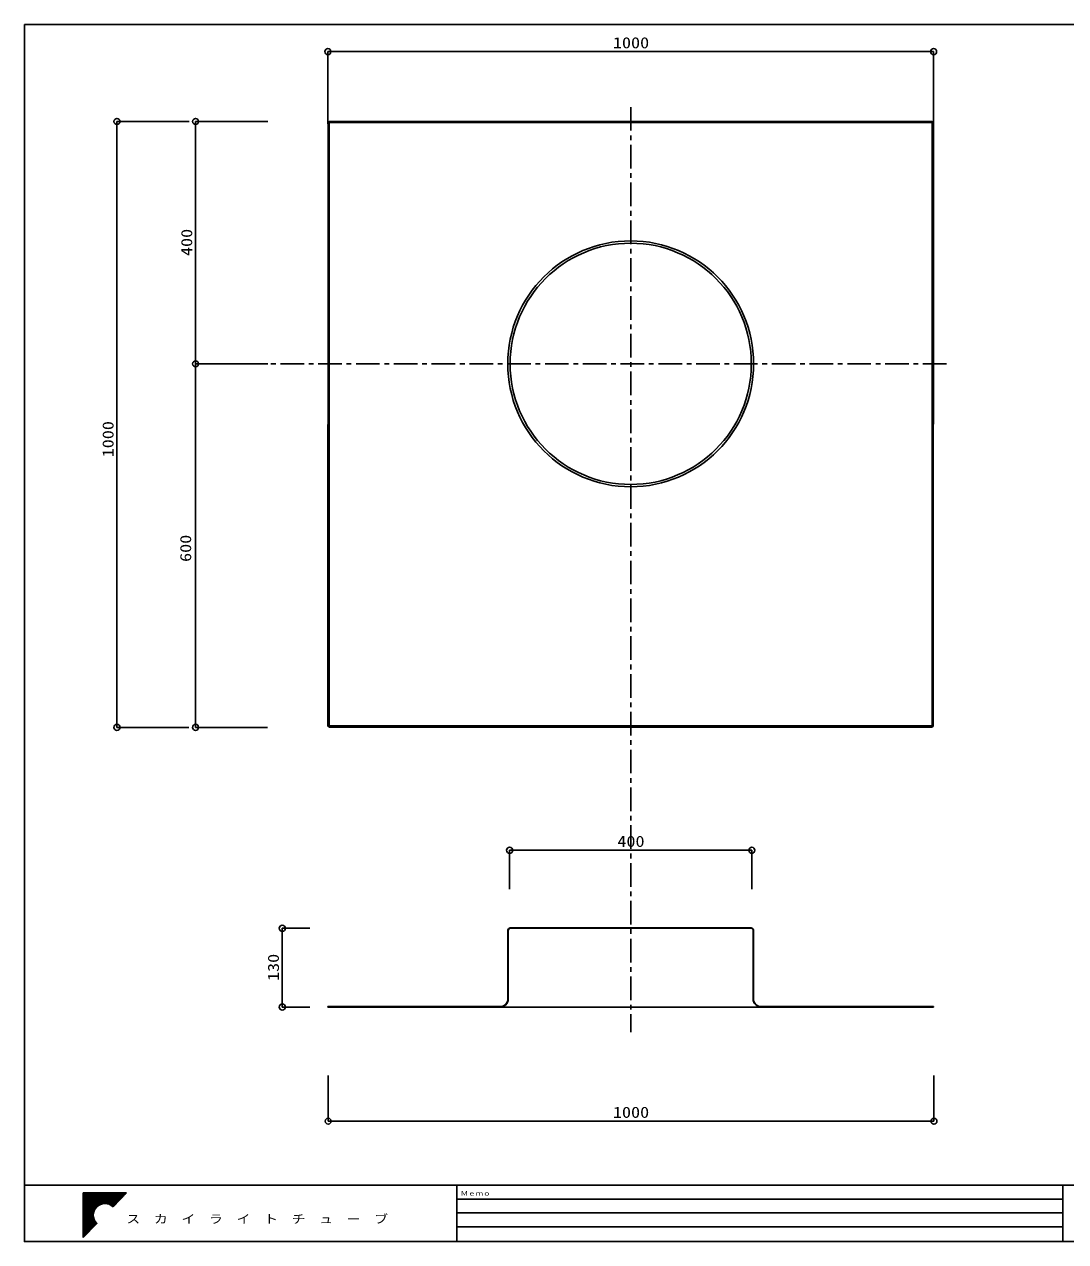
# Model space of a CAD drawing. Units: millimetres at full size. Extents: x -1447 to 1447, y -1005 to 1005.
# Drawn here: x -1447 to 273, y -1005 to 1005 of the extents above; entities that cross this region are included whole.
import ezdxf
from ezdxf.enums import TextEntityAlignment as Align

# ---------------------------------------------------------------- set-up
doc = ezdxf.new("R2010")
doc.units = ezdxf.units.MM
doc.header["$LTSCALE"] = 7.8
doc.linetypes.add('CHAIN1', pattern=[8, 5, -1, 1, -1])
for name, color, linetype in [('0-1___', 134, 'Continuous'), ('0-3__0-2_用紙フォ__マット_1_1_', 134, 'Continuous'), ('F-F', 134, 'Continuous')]:
    doc.layers.add(name, color=color, linetype=linetype)
doc.styles.add('ＭＳ ゴシック', font='')
doc.styles.get('ＭＳ ゴシック').set_extended_font_data('MS Gothic')

msp = doc.modelspace()

# ---------------------------------------------------------------- linework, layer by layer
at = {"layer": '0-1___', "color": 3}
for p, q in [((-1396.925, -911.252), (1446.625, -911.252)), ((-732.365, -911.252), (-732.365, -1003.282)), ((268.025, -911.252), (268.025, -1003.282))]:
    msp.add_line(p, q, dxfattribs=at)
at = {"layer": '0-1___', "color": 6}
for p, q in [((-732.266, -934.259), (268.025, -934.259)), ((-731.383, -957.267), (268.025, -957.267)), ((-732.266, -980.274), (268.025, -980.274))]:
    msp.add_line(p, q, dxfattribs=at)
at = {"layer": '0-1___', "color": 3}
msp.add_lwpolyline([(-1446.625, 1004.65), (1446.625, 1004.65), (1446.625, -1004.65), (-1446.625, -1004.65)], close=True, dxfattribs=at)
msp.add_lwpolyline([(-1446.625, -911.252), (1446.625, -911.252), (1446.625, -1003.282)], dxfattribs=at)
at = {"layer": '0-3__0-2_用紙フォ__マット_1_1_'}
for p, q in [((-1349.584, -924.024), (-1277.687, -924.024)), ((-1349.584, -997.606), (-1349.584, -924.024)), ((-1277.687, -924.024), (-1300.241, -947.107)), ((-1349.584, -925.444), (-1279.074, -925.444)), ((-1349.584, -926.864), (-1280.462, -926.864)), ((-1349.584, -928.284), (-1281.849, -928.284)), ((-1349.584, -929.704), (-1283.237, -929.704)), ((-1349.584, -931.124), (-1284.624, -931.124)), ((-1349.584, -932.544), (-1286.012, -932.544)), ((-1349.584, -933.964), (-1287.399, -933.964)), ((-1349.584, -935.384), (-1288.787, -935.384)), ((-1349.584, -936.804), (-1290.174, -936.804)), ((-1349.584, -938.224), (-1291.562, -938.224)), ((-1349.584, -939.644), (-1292.949, -939.644)), ((-1349.584, -941.064), (-1294.337, -941.064)), ((-1349.584, -942.484), (-1319.23, -942.484)), ((-1349.584, -943.904), (-1322.654, -943.904)), ((-1308.041, -942.484), (-1295.724, -942.484)), ((-1304.616, -943.904), (-1297.111, -943.904)), ((-1349.584, -945.324), (-1324.92, -945.324)), ((-1349.584, -946.744), (-1326.648, -946.744)), ((-1349.584, -948.164), (-1328.032, -948.164)), ((-1349.584, -949.584), (-1329.165, -949.584)), ((-1349.584, -951.004), (-1330.099, -951.004)), ((-1349.584, -952.424), (-1330.866, -952.424)), ((-1349.584, -953.844), (-1331.488, -953.844)), ((-1349.584, -955.264), (-1331.979, -955.264)), ((-1349.584, -956.684), (-1332.35, -956.684)), ((-1349.584, -958.104), (-1332.608, -958.104)), ((-1349.584, -959.524), (-1332.757, -959.524)), ((-1349.584, -960.944), (-1332.8, -960.944)), ((-1349.584, -962.364), (-1332.738, -962.364)), ((-1349.584, -963.784), (-1332.569, -963.784)), ((-1302.35, -945.324), (-1298.499, -945.324)), ((-1349.584, -965.204), (-1332.291, -965.204)), ((-1349.584, -966.624), (-1331.899, -966.624)), ((-1349.584, -968.044), (-1331.385, -968.044)), ((-1349.584, -969.464), (-1330.738, -969.464)), ((-1349.584, -970.884), (-1329.943, -970.884)), ((-1349.584, -972.304), (-1328.975, -972.304)), ((-1349.584, -973.724), (-1327.801, -973.724)), ((-1327.027, -974.521), (-1349.584, -997.606)), ((-1349.584, -975.144), (-1327.636, -975.144)), ((-1349.584, -976.564), (-1329.024, -976.564)), ((-1349.584, -977.984), (-1330.411, -977.984)), ((-1349.584, -979.404), (-1331.798, -979.404)), ((-1349.584, -980.824), (-1333.186, -980.824)), ((-1349.584, -982.244), (-1334.573, -982.244)), ((-1349.584, -983.664), (-1335.961, -983.664)), ((-1349.584, -985.084), (-1337.348, -985.084)), ((-1349.584, -986.504), (-1338.736, -986.504)), ((-1349.584, -987.924), (-1340.123, -987.924)), ((-1349.584, -989.344), (-1341.511, -989.344)), ((-1349.584, -990.764), (-1342.898, -990.764)), ((-1349.584, -992.184), (-1344.286, -992.184)), ((-1349.584, -993.604), (-1345.673, -993.604)), ((-1349.584, -995.024), (-1347.061, -995.024)), ((-1349.584, -996.444), (-1348.448, -996.444))]:
    msp.add_line(p, q, dxfattribs=at)
for start, end in [(45.66363, 224.51236), (224.51236, 225.66363)]:
    msp.add_arc((-1313.635, -960.815), 19.166, start, end, dxfattribs=at)
at = {"layer": 'F-F', "color": 4}
for p, q in [((-945.494, 840.168), (-945.494, 959.623)), ((-945.494, 959.623), (54.506, 959.623)), ((54.506, 840.168), (54.506, 959.623)), ((-1174.391, 844.29), (-1293.846, 844.29)), ((-1293.846, -155.71), (-1293.846, 844.29)), ((-1044.533, 844.29), (-1163.987, 844.29)), ((-1163.987, 444.29), (-1163.987, 844.29)), ((-1044.949, 444.29), (-1163.987, 444.29)), ((-1044.533, 444.29), (-1163.987, 444.29)), ((-1163.987, 444.29), (-1163.987, -155.71)), ((-1174.808, -155.71), (-1293.846, -155.71)), ((-1044.949, -155.71), (-1163.987, -155.71)), ((-645.494, -422.926), (-645.494, -358.585)), ((-645.494, -358.585), (-245.494, -358.585)), ((-245.494, -422.926), (-245.494, -358.585)), ((-975.548, -487.37), (-1020.817, -487.37)), ((-1020.817, -617.37), (-1020.817, -487.37)), ((-644.617, -486.67), (-246.37, -486.67)), ((-644.617, -487.398), (-246.37, -487.398)), ((-975.548, -617.37), (-1020.817, -617.37)), ((-660.883, -617.37), (-230.104, -617.37)), ((-944.994, -730.254), (-944.994, -805.781)), ((55.169, -730.254), (55.169, -805.781)), ((-944.994, -805.781), (55.169, -805.781))]:
    msp.add_line(p, q, dxfattribs=at)
at = {"layer": 'F-F', "color": 7, "linetype": 'CHAIN1'}
for p, q in [((-445.494, 868.186), (-445.494, -658.682)), ((-1086.209, 444.29), (78.402, 444.29))]:
    msp.add_line(p, q, dxfattribs=at)
at = {"layer": 'F-F'}
for p, q in [((52.441, 844.523), (-943.095, 844.523)), ((-943.095, 842.541), (-943.095, 844.523)), ((52.441, 844.523), (52.441, 842.541)), ((-945.077, 840.16), (-945.494, -151.08)), ((-944.366, 841.779), (-945.077, 841.779)), ((-945.077, 841.779), (-945.077, 840.16)), ((-945.077, 840.16), (-943.095, 840.16)), ((-944.366, 841.779), (-944.366, 840.16)), ((-943.095, 842.541), (-943.095, 840.16)), ((52.441, 842.541), (-943.095, 842.541)), ((52.441, 842.541), (52.441, 840.16)), ((52.441, 840.16), (54.423, 840.16)), ((53.711, 841.779), (53.711, 840.16)), ((54.006, -151.08), (54.423, 840.16)), ((-945.494, -152.699), (-945.494, -151.08)), ((-944.782, -152.699), (-945.494, -152.699)), ((-944.782, -152.699), (-944.782, -151.08)), ((-943.512, -153.461), (-943.512, -151.08)), ((-943.512, -153.461), (52.024, -153.461)), ((-943.512, -155.443), (-943.512, -153.461)), ((-943.512, -155.443), (52.024, -155.443)), ((52.024, -153.461), (52.024, -151.08)), ((52.024, -153.461), (52.024, -155.443)), ((53.295, -152.699), (53.295, -151.08)), ((53.295, -152.699), (54.006, -152.699)), ((54.006, -152.699), (54.006, -151.08)), ((-648.427, -499.192), (-648.427, -491.325)), ((-648.427, -606.436), (-648.427, -498.9)), ((-647.716, -606.505), (-647.716, -491.325)), ((-644.617, -486.67), (-644.617, -487.398)), ((-246.37, -486.67), (-246.37, -487.398)), ((-243.272, -606.505), (-243.272, -491.316)), ((-242.56, -499.192), (-242.56, -491.325)), ((-242.56, -606.436), (-242.56, -498.9)), ((-945.494, -616.658), (-660.883, -616.658)), ((-945.494, -616.658), (-945.494, -617.37)), ((-945.494, -617.37), (-660.883, -617.37)), ((54.506, -616.658), (-230.104, -616.658)), ((54.506, -617.37), (-230.104, -617.37)), ((54.506, -616.658), (54.506, -617.37))]:
    msp.add_line(p, q, dxfattribs=at)
for points in [[(-943.095, 840.16), (-943.512, -151.08), (-945.494, -151.08)], [(54.006, -151.08), (52.024, -151.08), (52.441, 840.16)], [(53.711, 841.779), (54.423, 841.779), (54.423, 840.16)]]:
    msp.add_lwpolyline(points, dxfattribs=at)
at = {"layer": 'F-F', "color": 4}
for centre in [(-945.494, 959.623), (54.506, 959.623), (-1293.846, 844.29), (-1163.987, 844.29), (-1163.987, 444.29), (-1163.987, 444.29), (-1293.846, -155.71), (-1163.987, -155.71), (-645.494, -358.585), (-245.494, -358.585), (-1020.817, -487.37), (-1020.817, -617.37), (-944.994, -805.781), (55.169, -805.781)]:
    msp.add_circle(centre, 5, dxfattribs=at)
at = {"layer": 'F-F'}
for radius in [202.933, 199.123]:
    msp.add_circle((-445.494, 444.29), radius, dxfattribs=at)
for centre, radius, start, end in [((-943.095, 841.779), 1.982, 89.99927, 180), ((-943.095, 841.779), 1.271, 89.99934, 180), ((52.441, 841.779), 1.982, 0, 89.99987), ((52.441, 841.779), 1.27, 0, 90.00161), ((-943.512, -152.699), 1.982, 180, 270.00073), ((-943.512, -152.699), 1.271, 180, 269.99837), ((52.024, -152.699), 1.271, 270.00068, 0), ((52.024, -152.699), 1.982, 270.00013, 0), ((-643.677, -491.325), 4.75, 101.4119, 180), ((-643.677, -491.325), 4.039, 103.45634, 180), ((-247.31, -491.325), 4.75, 0, 78.5881), ((-247.31, -491.325), 4.039, 0, 76.54366), ((-649.951, -508.006), 1.524, 349.05323, 0), ((-649.951, -508.006), 2.235, 349.05323, 0), ((-241.036, -508.006), 2.235, 180, 190.94677), ((-241.036, -508.006), 1.524, 180, 190.94677), ((-660.883, -603.958), 12.7, 270, 349.05323), ((-660.883, -603.958), 13.411, 270, 349.05323), ((-230.104, -603.958), 13.411, 190.94677, 270), ((-230.104, -603.958), 12.7, 190.94677, 270)]:
    msp.add_arc(centre, radius, start, end, dxfattribs=at)

# ---------------------------------------------------------------- texts
at = {"layer": '0-1___', "style": 'ＭＳ ゴシック', "width": 1.2}
msp.add_text('Ｍｅｍｏ', height=7.372, dxfattribs=at).set_placement((-726.339, -931.011), align=Align.BOTTOM_LEFT)
at = {"layer": '0-1___', "color": 6, "style": 'ＭＳ ゴシック', "width": 1.2}
msp.add_text('ス\u3000カ\u3000イ\u3000ラ\u3000イ\u3000ト\u3000チ\u3000ュ\u3000ー\u3000ブ', height=13.89, dxfattribs=at).set_placement((-1278.089, -978.487), align=Align.BOTTOM_LEFT)
at = {"layer": 'F-F', "style": 'ＭＳ ゴシック', "width": 1.2}
for s, p in [('1000', (-474.906, 959.623)), ('400', (-467.553, -358.585)), ('1000', (-474.906, -805.781))]:
    msp.add_text(s, height=18.33, dxfattribs=at).set_placement(p, align=Align.BOTTOM_LEFT)
for s, p in [('400', (-1163.987, 622.231)), ('1000', (-1293.846, 289.952)), ('600', (-1165.689, 117.283)), ('130', (-1020.817, -574.428))]:
    msp.add_text(s, height=18.33, rotation=90, dxfattribs=at).set_placement(p, align=Align.BOTTOM_LEFT)

doc.saveas('drawing.dxf')
